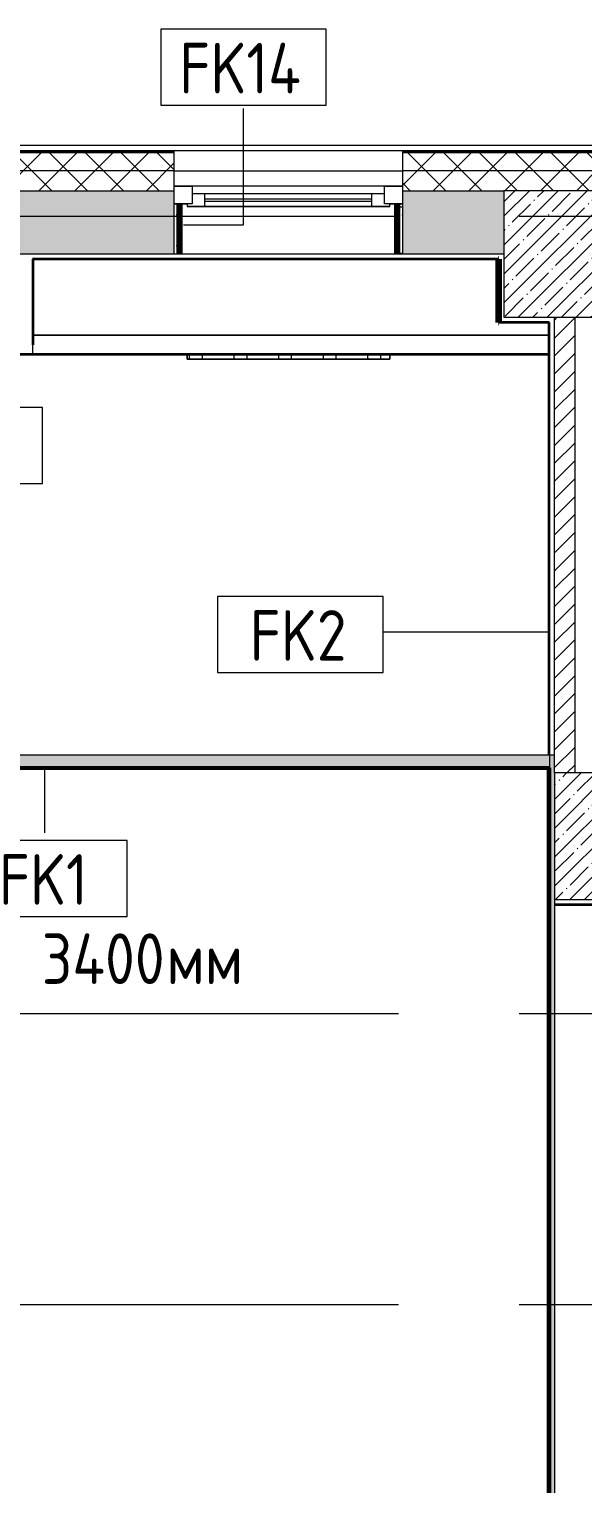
# Model space of a CAD drawing. Header units: millimetres. Extents: x 81711 to 274967, y -8553 to 29000.
# Drawn here: x 108477 to 110662, y 16291 to 22038 of the extents above; entities that cross this region are included whole.
import ezdxf

# ---------------------------------------------------------------- set-up
doc = ezdxf.new("R2010")
doc.units = ezdxf.units.MM
doc.linetypes.add('Осевая', pattern=[3175, 635, -476.25, 1587.5, -476.25])
for name, color, linetype, lineweight in [('A-GLAZ', 7, 'Continuous', 9), ('A-GLAZ-1', 7, 'Continuous', 13), ('A-WALL', 7, 'Continuous', 9), ('A-WALL-IDEN', 7, 'Continuous', 9), ('I-WALL', 7, 'Continuous', 9), ('S-COLS', 7, 'Continuous', 9), ('Знаки', 7, 'Continuous', 9), ('Оси-2', 7, 'Осевая', 9)]:
    doc.layers.add(name, color=color, linetype=linetype, lineweight=lineweight)
for name, color, linetype, lineweight, true_color in [('A-WALL-1', 7, 'Continuous', 9, 0xc0c0c0), ('G-ANNO-TEXT-1', 7, 'Continuous', 9, 0x3c3c3c), ('I-WALL-10', 7, 'Continuous', 80, 0x008000), ('I-WALL-19', 7, 'Continuous', 80, 0xffd2ff), ('I-WALL-5', 7, 'Continuous', 9, 0xc0c0c0), ('I-WALL-7', 7, 'Continuous', 53, 0xff80c0), ('I-WALL-9', 7, 'Continuous', 35, 0x008000), ('S-WALL-ANLY', 7, 'Continuous', 13, 0x008040), ('S-WALL-ANLY-1', 7, 'Continuous', 5, 0x008040), ('Знаки-1', 7, 'Continuous', 9, 0xdfdfdf), ('Знаки-2', 9, 'Continuous', 9, 0x808080)]:
    doc.layers.add(name, color=color, linetype=linetype, lineweight=lineweight, true_color=true_color)
doc.styles.add('GOST Common', font='GOST_Common.ttf', dxfattribs={"width": 0.9, "height": 200})
pattern_1 = [(0, (0, 0), (121.92, 30.48), [10.058, -81.382, 10.058, -81.382, -487.68]), (0, (0, 0), (121.92, 30.48), [-182.88, 10.058, -172.822, 10.058, -81.382, -213.36]), (0, (0, 0), (121.92, 30.48), [-457.2, 10.058, -50.902, 10.058, -142.342]), (120, (45.72, 15.24), (-87.356454, 90.345817), [10.058, -81.382, 10.058, -81.382, -487.68]), (120, (45.72, 15.24), (-87.356454, 90.345817), [-182.88, 10.058, -172.822, 10.058, -81.382, -213.36]), (120, (45.72, 15.24), (-87.356454, 90.345817), [-457.2, 10.058, -50.902, 10.058, -142.342]), (240, (60.96, 76.2), (-34.563546, -120.825817), [10.058, -81.382, 10.058, -81.382, -487.68]), (240, (60.96, 76.2), (-34.563546, -120.825817), [-182.88, 10.058, -172.822, 10.058, -81.382, -213.36]), (240, (60.96, 76.2), (-34.563546, -120.825817), [-457.2, 10.058, -50.902, 10.058, -142.342])]

# ---------------------------------------------------------------- blocks, each defined once
blk = doc.blocks.new('120_Окно_СКБ_1Ст - 120_Окно_СКБ_1Ст 900х2500_h_ с форточкой-22876038-План отделки стен 1 этажа в осях 23_1-33')
at = {"layer": 'A-GLAZ'}
for p, q in [((450, -57), (-450, -57)), ((-330, -107), (330, -107)), ((-430, -127), (-400, -127)), ((330, -117), (-330, -117)), ((400, -127), (430, -127))]:
    blk.add_line(p, q, dxfattribs=at)
at = {"layer": 'A-GLAZ-1'}
for p, q in [((-450, -127), (-450, -57)), ((-450, -57), (-380, -57)), ((-380, -57), (-380, -127)), ((380, -127), (380, -57)), ((380, -57), (450, -57)), ((450, -57), (450, -127)), ((380, -87), (-380, -87)), ((-380, -87), (-380, -127)), ((-330, -137), (-330, -87)), ((330, -137), (330, -87)), ((380, -127), (380, -87)), ((-380, -127), (-450, -127)), ((-380, -127), (-400, -127)), ((-400, -127), (-400, -137)), ((-400, -137), (400, -137)), ((400, -137), (-400, -137)), ((450, -127), (380, -127)), ((400, -127), (380, -127)), ((400, -137), (400, -127))]:
    blk.add_line(p, q, dxfattribs=at)
blk = doc.blocks.new('BSC_Колонна _Прямоугольная - 500х500-21690934-План отделки стен 1 этажа в осях 23_1-33')
at = {"layer": 'S-COLS'}
h = blk.add_hatch(dxfattribs=at)
h.set_pattern_fill('FP_35', color=256, style=0, pattern_type=2)
h.set_pattern_definition([(45, (-110800, -18850), (-57.024626, 57.024626), []), (45, (-110742.975, -18850), (-57.024626, 57.024626), [100.806, -20.161, 3.353, -16.808])])
h.paths.add_polyline_path([(-250, -250), (250, -250), (250, 250), (-250, 250), (-250, 247.7)])
for p, q in [((250, 250), (-250, 250)), ((-250, 250), (-250, -250)), ((250, -250), (250, 250)), ((-250, -250), (250, -250))]:
    blk.add_line(p, q, dxfattribs=at)
blk = doc.blocks.new('BSC_Колонна _Прямоугольная - 700х500-V16-План отделки стен 1 этажа в осях 23_1-33')
at = {"layer": 'S-COLS'}
h = blk.add_hatch(dxfattribs=at)
h.set_pattern_fill('FP_59', color=256, style=0, pattern_type=2)
h.set_pattern_definition([(45, (-110700, -21150), (-57.024626, 57.024626), []), (45, (-110642.975, -21150), (-57.024626, 57.024626), [100.806, -20.161, 3.353, -16.808])])
h.paths.add_polyline_path([(-350, -250), (350, -250), (350, -91.2), (284, 0), (350, 0), (350, 250), (-350, 250), (-350, -225.3)])
for p, q in [((350, 250), (-350, 250)), ((-350, 250), (-350, 0)), ((350, 0), (350, 250)), ((350, -250), (350, -91.2)), ((-70, -250), (100, -250))]:
    blk.add_line(p, q, dxfattribs=at)
blk = doc.blocks.new('Съемный металлический экран с перфорацией - E3-V60-План отделки стен 1 этажа в осях 23_1-33')
at = {"layer": 'Знаки'}
h = blk.add_hatch(dxfattribs=at)
h.set_pattern_fill('FP_72', color=256, style=0, pattern_type=2)
h.set_pattern_definition([(0, (-109081.406, -20734), (0, 50.8), [13.612, -74.376]), (60, (-109056.006, -20727.194), (-43.99409, 25.4), [13.612, -74.376]), (120, (-109049.2, -20701.794), (-43.99409, -25.4), [13.612, -74.376]), (30, (-109067.79, -20734), (9e-05, 101.59984), [13.612, -87.988]), (30, (-109093.19, -20690.01), (9e-05, 101.59984), [13.612, -87.988]), (150, (-109081.41, -20734), (-87.98809, -50.79984), [13.612, -87.988]), (150, (-109056.01, -20690.01), (-87.98809, -50.79984), [13.612, -87.988]), (90, (-109049.2, -20715.41), (-87.988, 50.8), [13.612, -87.988]), (90, (-109100, -20715.41), (-87.988, 50.8), [13.612, -87.988])])
h.paths.add_polyline_path([(711.2, 0), (800, 0), (800, 20), (0, 20), (0, 0)])
at = {"layer": 'Знаки-1'}
for p, q in [((0, 0), (0, 20)), ((800, 0), (0, 0)), ((800, 20), (800, 0))]:
    blk.add_line(p, q, dxfattribs=at)
at = {"layer": 'Знаки-2'}
for p, q in [((0, 20), (0, 0)), ((0, 0), (800, 0)), ((800, 0), (800, 20))]:
    blk.add_line(p, q, dxfattribs=at)
blk = doc.blocks.new('Зашивка приборов отопления1 - Зашивка приборов отопления-33268338-План отделки стен 1 этажа в осях 23_1-33')
at = {"layer": 'A-WALL-1'}
for p, q in [((108490, 20829), (110530, 20829)), ((110530, 20829), (108490, 20829)), ((108490, 20754), (110530, 20754))]:
    blk.add_line(p, q, dxfattribs=at)
blk = doc.blocks.new('М_стена_0001 - Типоразмер_без рамки-25382661-План отделки стен 1 этажа в осях 23_1-33')
at = {"layer": 'A-WALL-IDEN'}
for p, q in [((3.258, 1.523), (-3.273, 1.523)), ((-3.273, 1.523), (-3.273, -1.477)), ((3.258, -1.477), (3.258, 1.523)), ((-3.273, -1.477), (3.258, -1.477))]:
    blk.add_line(p, q, dxfattribs=at)

msp = doc.modelspace()

# ---------------------------------------------------------------- hatches: boundary and pattern name
at = {"layer": 'A-WALL'}
h = msp.add_hatch(dxfattribs=at)
h.set_pattern_fill('FP_5', color=256, style=0, pattern_type=2)
h.set_pattern_definition([(45, (0, 0), (-70.71068, 70.71068), []), (135, (0, 0), (-70.71068, -70.71068), [])])
h.paths.add_polyline_path([(111235.1, 21400), (111126.6, 21550), (110941.5, 21550), (111050, 21400), (111141.7, 21400)])
h.paths.add_polyline_path([(104488.8, 21400), (104650, 21400), (104650, 21550), (103450, 21550), (103450, 21400)])
h.paths.add_polyline_path([(106050, 21400), (106850, 21400), (106850, 21550), (105550, 21550), (105550, 21400), (105819.4, 21400)])
h.paths.add_polyline_path([(107750, 21400), (109050, 21400), (109050, 21550), (107750, 21550)])
h.paths.add_polyline_path([(110803.2, 21400), (110694.6, 21550), (109950, 21550), (109950, 21400), (110476.4, 21400)])
h.paths.add_polyline_path([(100580, 21400), (101150, 21400), (101150, 21550), (96610, 21550), (96610, 21400), (100497.1, 21400)])
h.paths.add_polyline_path([(93060, 21400), (93310, 21400), (93310, 21550), (93060, 21550)])
at = {"layer": 'I-WALL'}
h = msp.add_hatch(dxfattribs=at)
h.set_pattern_fill('FP_2', color=256, style=0, pattern_type=2)
h.set_pattern_definition([(45, (0, 0), (-57.024626, 57.024626), []), (45, (57.025, 0), (-57.024626, 57.024626), [100.806, -20.161, 3.353, -16.808])])
h.paths.add_polyline_path([(106850, 21150), (106850, 21400), (106050, 21400), (106050, 21150), (106070, 21150)])
h.paths.add_polyline_path([(104650, 21150), (104650, 21400), (103450, 21400), (103450, 21150), (104488.8, 21150)])
h.paths.add_polyline_path([(109950, 21150), (110350, 21150), (110350, 21400), (109950, 21400)])
h.paths.add_polyline_path([(108490, 21150), (109050, 21150), (109050, 21400), (107750, 21400), (107750, 21150), (108480.6, 21150)])
h.paths.add_polyline_path([(100800, 21150), (101150, 21150), (101150, 21400), (100800, 21400)])
h = msp.add_hatch(dxfattribs=at)
h.set_pattern_fill('FP_64', color=256, style=0, pattern_type=2)
h.set_pattern_definition(pattern_1)
h.paths.add_polyline_path([(109050, 21150), (109070, 21150), (109070, 21348), (109050, 21348)])
h = msp.add_hatch(dxfattribs=at)
h.set_pattern_fill('FP_64', color=256, style=0, pattern_type=2)
h.set_pattern_definition(pattern_1)
h.paths.add_polyline_path([(109930, 21150), (109950, 21150), (109950, 21348), (109930, 21348)])
h = msp.add_hatch(dxfattribs=at)
h.set_pattern_fill('FP_3', color=256, style=0, pattern_type=2)
h.set_pattern_definition([(45, (0, 0), (-35.35534, 35.35534), [])])
h.paths.add_polyline_path([(110550, 19100), (110630, 19100), (110630, 20900), (110550, 20900), (110550, 19706.7)])
h = msp.add_hatch(color=256, dxfattribs=at)
h.paths.add_polyline_path([(110530, 19120), (110530, 19170), (106070, 19170), (106070, 19120), (110476.4, 19120)])
h.paths.add_polyline_path([(105550, 19120), (106050, 19120), (106050, 19170), (105550, 19170)])
h.paths.add_polyline_path([(105530, 19120), (105530, 19170), (100817.3, 19170), (100817.3, 19120), (103158.3, 19120)])
h = msp.add_hatch(dxfattribs=at)
h.set_pattern_fill('FP_64', color=256, style=0, pattern_type=2)
h.set_pattern_definition(pattern_1)
h.paths.add_polyline_path([(110530, 13980), (110550, 13980), (110550, 19170), (110530, 19170), (110530, 14834.9)])

# ---------------------------------------------------------------- linework, layer by layer
at = {"layer": 'A-WALL'}
for p, q in [((109050, 21553), (107750, 21553)), ((109950, 21553), (111134.3, 21553)), ((109050, 21550), (107750, 21550)), ((111126.6, 21550), (109950, 21550)), ((107750, 21400), (109050, 21400)), ((109950, 21400), (110350, 21400)), ((110530, 19170), (110530, 19120))]:
    msp.add_line(p, q, dxfattribs=at)
at = {"layer": 'A-WALL-1'}
for p, q in [((96610, 21580), (111141.9, 21580)), ((111130.7, 21558), (105550, 21558)), ((109050, 21400), (109050, 21558)), ((109950, 21558), (109950, 21400))]:
    msp.add_line(p, q, dxfattribs=at)
at = {"layer": 'A-WALL-IDEN'}
for p, q in [((109323, 21265), (109323, 21724.5)), ((109086, 21265), (109323, 21265)), ((110529.5, 19655.6), (109874, 19655.6)), ((108537, 19119.5), (108537, 18863.7))]:
    msp.add_line(p, q, dxfattribs=at)
at = {"layer": 'I-WALL-10'}
for p, q in [((110330, 21130), (110329, 21130)), ((110329, 20880), (110329, 21130)), ((110330, 21130), (110330, 20880)), ((110330, 20880), (110329, 20880))]:
    msp.add_line(p, q, dxfattribs=at)
at = {"layer": 'I-WALL-19'}
for p, q in [((109070, 21150), (109070, 21348)), ((109070, 21348), (109071, 21348)), ((109071, 21348), (109071, 21150)), ((109929, 21150), (109929, 21348)), ((109929, 21348), (109930, 21348)), ((109930, 21348), (109930, 21150))]:
    msp.add_line(p, q, dxfattribs=at)
at = {"layer": 'I-WALL-5'}
for p, q in [((109050, 21150), (109050, 21400)), ((109950, 21400), (109950, 21150)), ((109050, 21348), (109070, 21348)), ((109930, 21348), (109950, 21348)), ((106050, 21150), (110350, 21150)), ((110350, 21150), (110350, 20900)), ((110329, 21130), (108490, 21130)), ((108490, 21130), (108490, 20754)), ((110530, 20880), (110330, 20880)), ((110350, 20900), (110630, 20900)), ((110530, 19170), (110530, 20880)), ((110550, 19100), (110550, 20900)), ((110630, 20900), (110630, 19100)), ((108490, 20754), (108130, 20754)), ((110550, 19170), (100817.3, 19170)), ((110530, 19120), (106071, 19120)), ((110529, 19110), (110530, 19110)), ((110530, 13980), (110530, 19120)), ((110550, 18600), (110550, 13980))]:
    msp.add_line(p, q, dxfattribs=at)
at = {"layer": 'I-WALL-7'}
for p, q in [((110530, 19119), (106071, 19119)), ((110528, 14001), (110528, 19120)), ((110529, 19120), (110529, 14001))]:
    msp.add_line(p, q, dxfattribs=at)
at = {"layer": 'I-WALL-9'}
for p, q in [((110329, 21129), (108490, 21129)), ((108491, 21129), (108491, 20791.5)), ((110329, 20880), (110329, 20879)), ((110529, 20879), (110329, 20879)), ((110529, 19170), (110529, 20879)), ((110529, 20753), (100821, 20753)), ((108491, 20791.5), (108490, 20791.5)), ((108490, 20753), (108490, 20754)), ((108490, 20754), (110529, 20754)), ((110550, 18580), (110857, 18580)), ((110857, 18579), (110550, 18579))]:
    msp.add_line(p, q, dxfattribs=at)
at = {"layer": 'S-WALL-ANLY'}
msp.add_line((109050, 21479), (109950, 21479), dxfattribs=at)
at = {"layer": 'S-WALL-ANLY-1'}
for p, q in [((109050, 21479), (107750, 21479)), ((111090.4, 21479), (109950, 21479))]:
    msp.add_line(p, q, dxfattribs=at)
at = {"layer": 'Оси-2'}
for p, q in [((85010.7, 21300), (122580, 21300)), ((85010.7, 18150), (122760, 18150)), ((85010.7, 17000), (122760, 17000))]:
    msp.add_line(p, q, dxfattribs=at)

# ---------------------------------------------------------------- block references
at = {"layer": 'A-GLAZ'}
msp.add_blockref('120_Окно_СКБ_1Ст - 120_Окно_СКБ_1Ст 900х2500_h_ с форточкой-22876038-План отделки стен 1 этажа в осях 23_1-33', (109500, 21475), dxfattribs=at)
at = {"layer": 'A-WALL-1'}
msp.add_blockref('Зашивка приборов отопления1 - Зашивка приборов отопления-33268338-План отделки стен 1 этажа в осях 23_1-33', (0, 0), dxfattribs=at)
at = {"layer": 'A-WALL-IDEN', "xscale": 99.99999999999993, "yscale": 99.99999999999993, "zscale": 99.99999999999993}
for p in [(109323.8, 21886.1), (108204, 20391.2), (109548.2, 19645.1), (108537.8, 18681.2)]:
    msp.add_blockref('М_стена_0001 - Типоразмер_без рамки-25382661-План отделки стен 1 этажа в осях 23_1-33', p, dxfattribs=at)
at = {"layer": 'S-COLS'}
for name, p in [('BSC_Колонна _Прямоугольная - 700х500-V16-План отделки стен 1 этажа в осях 23_1-33', (110700, 21150)), ('BSC_Колонна _Прямоугольная - 500х500-21690934-План отделки стен 1 этажа в осях 23_1-33', (110800, 18850))]:
    msp.add_blockref(name, p, dxfattribs=at)
at = {"layer": 'Знаки-1'}
msp.add_blockref('Съемный металлический экран с перфорацией - E3-V60-План отделки стен 1 этажа в осях 23_1-33', (109100, 20734), dxfattribs=at)

# ---------------------------------------------------------------- texts
at = {"layer": 'A-WALL-IDEN', "char_height": 200, "attachment_point": 1, "style": 'GOST Common'}
for s, insert, width in [('FK14', (109069.3, 21984.1), 627.721), ('FK2', (109347.3, 19743.1), 497.848), ('FK1', (108357.5, 18779.2), 447.342)]:
    msp.add_mtext(s, dxfattribs=dict(at, insert=insert, width=width))
at = {"layer": 'G-ANNO-TEXT-1', "char_height": 200, "attachment_point": 1, "style": 'GOST Common'}
for s, insert, width in [(' 3400', (108417.4, 18466.2), 728.734), ('мм', (109018.6, 18466.2), 360.759)]:
    msp.add_mtext(s, dxfattribs=dict(at, insert=insert, width=width))

doc.saveas('drawing.dxf')
